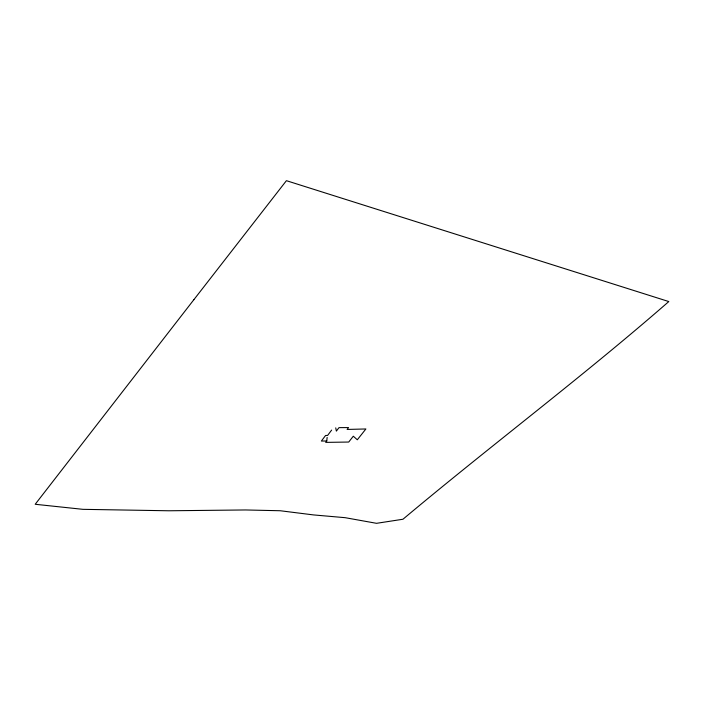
<?xml version="1.0" encoding="UTF-8"?>
<svg xmlns="http://www.w3.org/2000/svg" width="704" height="704" viewBox="0 0 704 704"><rect width="100%" height="100%" fill="white"/><g stroke="black" fill="none" stroke-linecap="round" stroke-linejoin="round"><path stroke-width="1.06" d="M335.738 427.865L336.362 431.112L339.002 427.636L348.533 427.583L347.098 429.44L365.895 428.965L357.298 439.789L353.302 436.207L348.718 442.042L325.688 442.385L326.762 440.977L327.131 437.43M331.637 430.082L327.589 435.45L325.582 435.468L321.376 441.056L326.762 440.977M193.873 299.675L35.2 504.275L82.905 509.335L168.81 510.778L245.52 509.96L280.236 510.743L313.482 514.914L345.127 517.678L376.534 523.318L402.952 519.244C490.714 445.623 582.463 376.886 668.8 301.558L286.414 180.682L193.873 299.675"/></g></svg>
